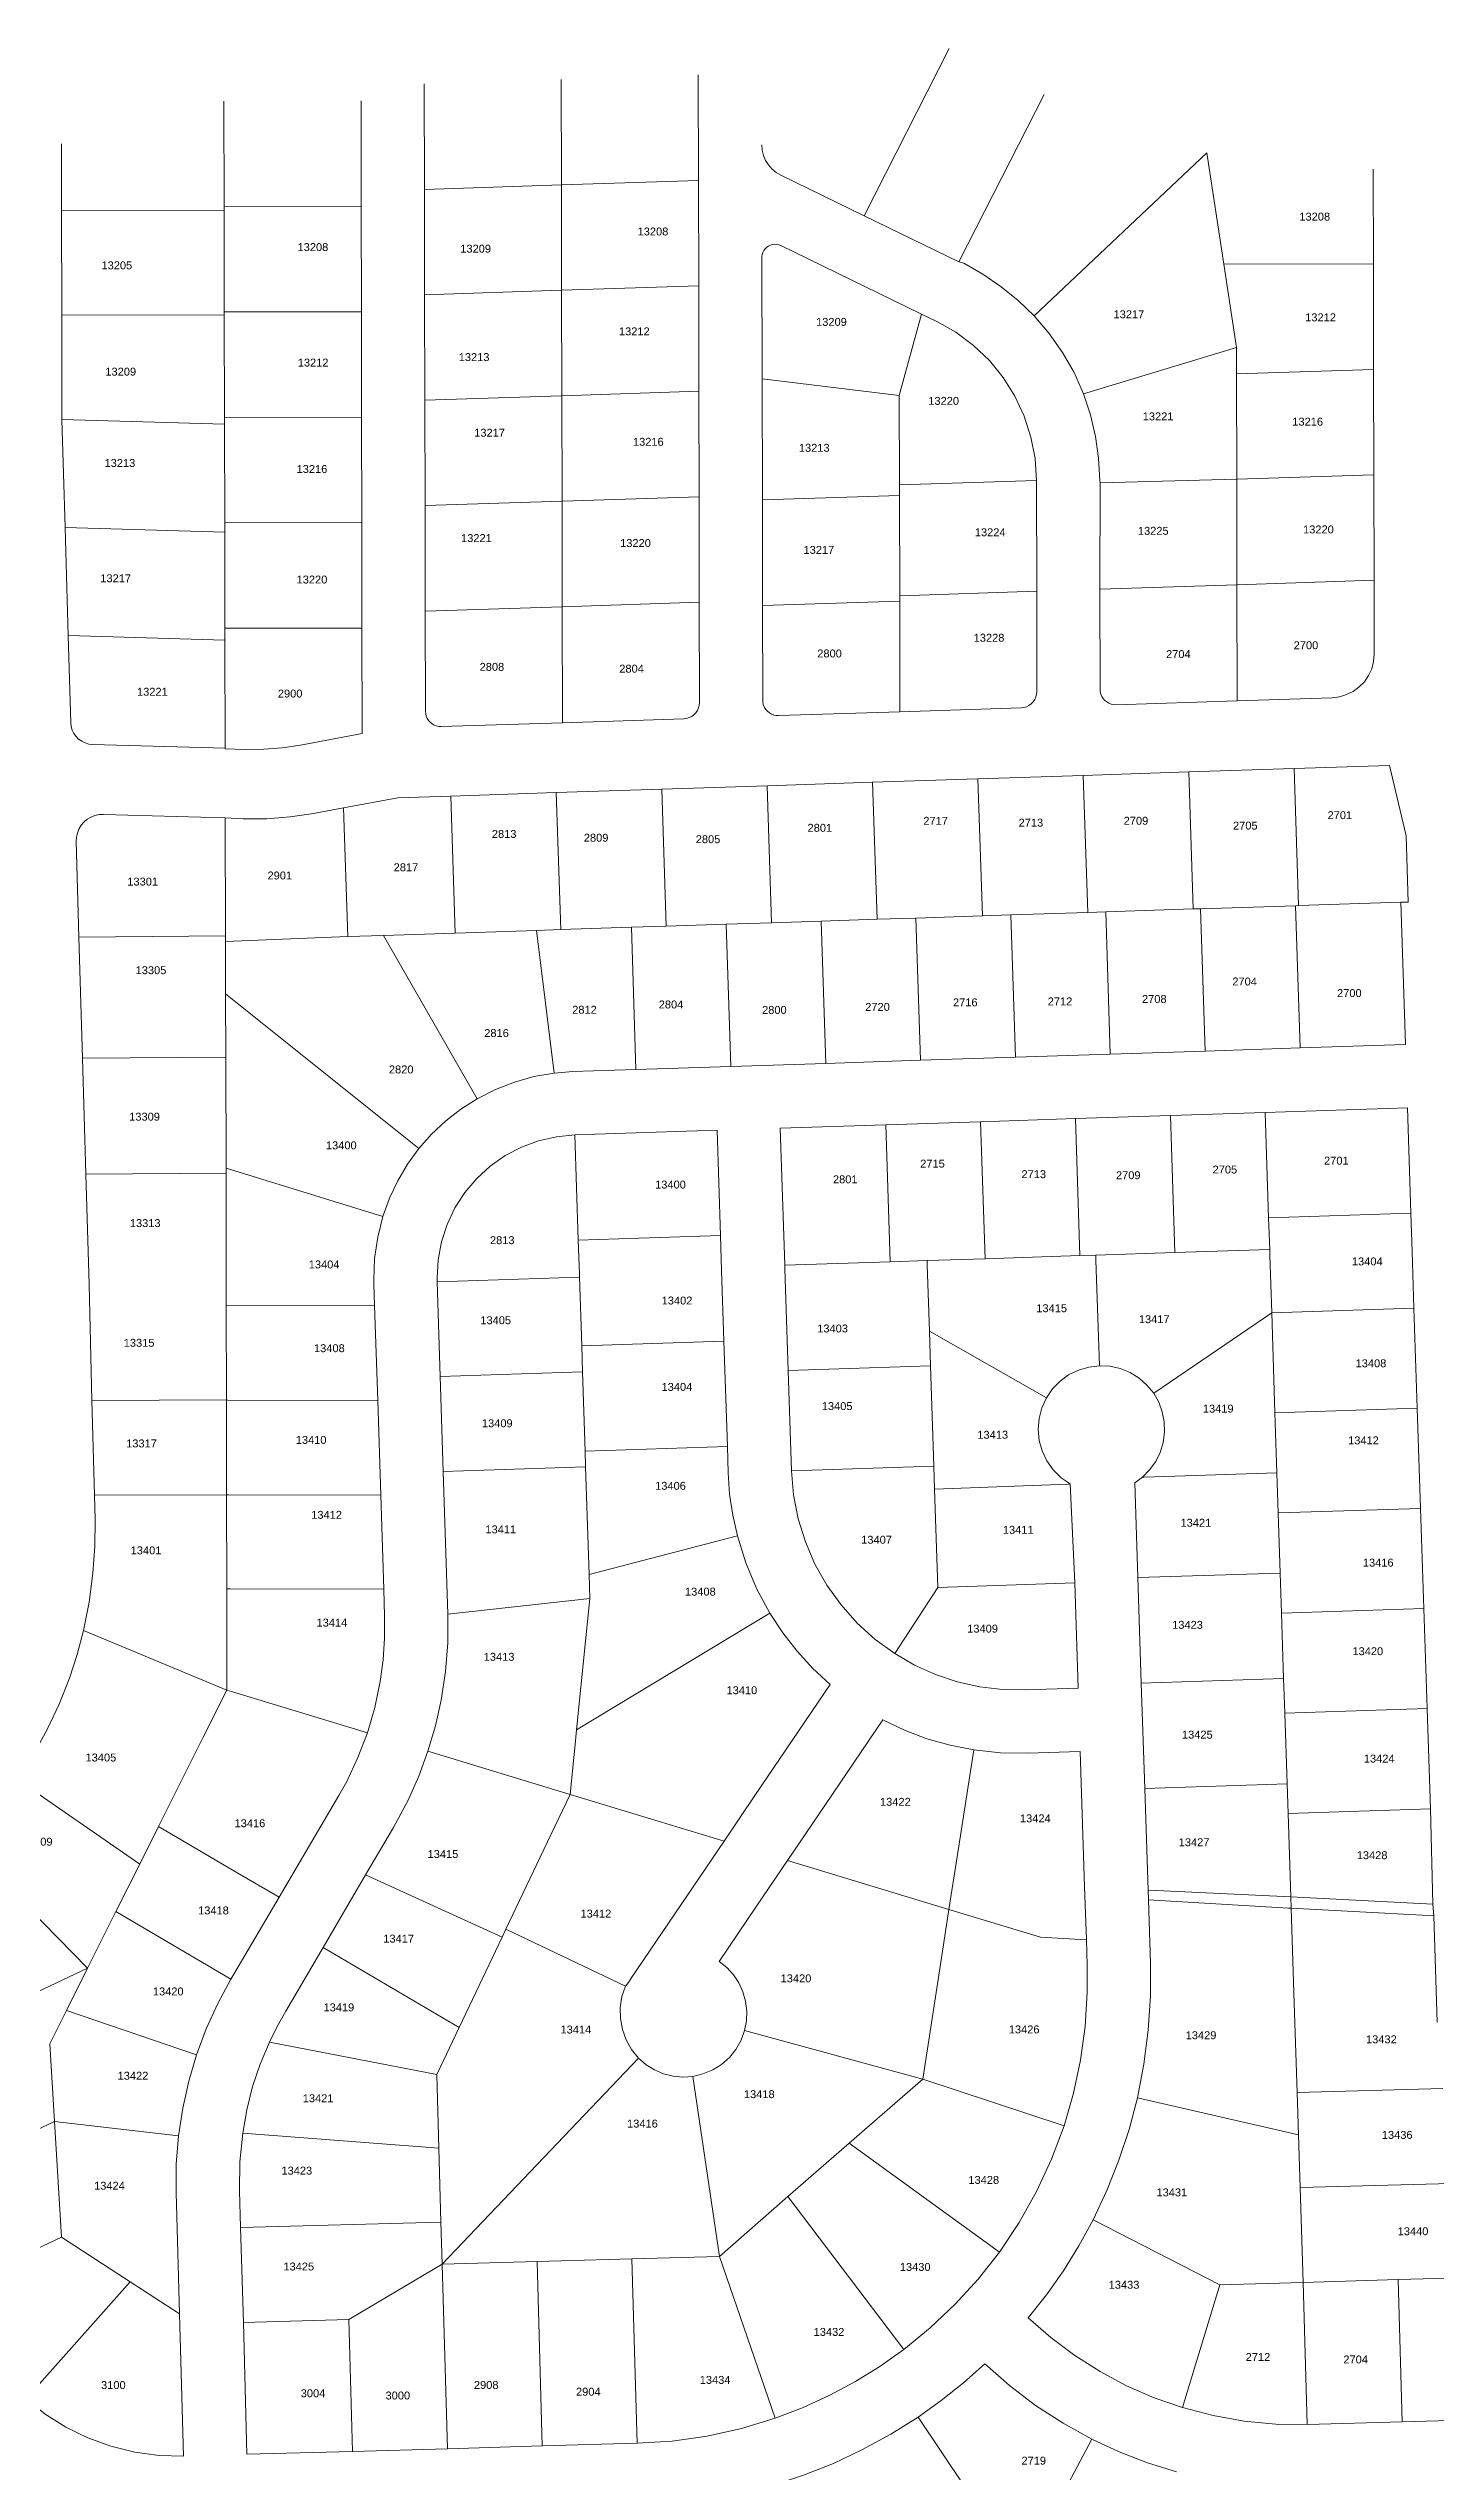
# Model space of a CAD drawing. Header units: feet. Extents: x 865220 to 5618803, y -2240498 to 1935234.
# Drawn here: x 2801542 to 2802857, y 969542 to 971839 of the extents above; entities that cross this region are included whole.
import ezdxf
from ezdxf.enums import TextEntityAlignment as Align

# ---------------------------------------------------------------- set-up
doc = ezdxf.new("R2010")
doc.units = ezdxf.units.FT
doc.header["$LTSCALE"] = 0.015
doc.header["$MEASUREMENT"] = 0
doc.layers.add('Dakota County Addresses', color=7, linetype='Continuous')
doc.layers.add('Dakota County Parcels', color=7, linetype='Continuous')
doc.styles.add('Dimensions 100', font='arial.ttf')

# ---------------------------------------------------------------- blocks, each defined once
blk = doc.blocks.new('ACMAP_ANN_TEMPLATE_Dakota County Addresses')
at = {"layer": 'Dakota County Addresses', "style": 'Dimensions 100'}
blk.add_attdef('DakotaCountyAddress', text='', height=50, dxfattribs=at).set_placement((0, 0), align=Align.CENTER)

msp = doc.modelspace()

# ---------------------------------------------------------------- linework, layer by layer
at = {"layer": 'Dakota County Parcels', "lineweight": 5}
for p, q in [((2802315.7, 971680.5), (2802396.4, 971839.2)), ((2802158.7, 971714.1), (2802158.5, 971814.1)), ((2801898.8, 971705.6), (2801898.6, 971805.6)), ((2802028.7, 971709.8), (2802028.5, 971809.8)), ((2802405.6, 971636.8), (2802486.3, 971795.4)), ((2801838.9, 971689.6), (2801838.7, 971789.6)), ((2801554.7, 971685.3), (2801554.6, 971748.8)), ((2802476.9, 971585.6), (2802640.5, 971740.1)), ((2802640.5, 971740.1), (2802656.7, 971634.6)), ((2802798.5, 971634.9), (2802798.3, 971724.6)), ((2801898.8, 971705.6), (2802028.7, 971709.8)), ((2801899, 971605.6), (2801898.8, 971705.6)), ((2802028.7, 971709.8), (2802158.7, 971714.1)), ((2802028.9, 971609.9), (2802028.7, 971709.8)), ((2802158.9, 971614.1), (2802158.7, 971714.1)), ((2802236.6, 971719.1), (2802315.7, 971680.5)), ((2801554.7, 971685.3), (2801708.9, 971685.6)), ((2801554.9, 971586.3), (2801554.7, 971685.3)), ((2801708.9, 971689.3), (2801838.9, 971689.6)), ((2801839.1, 971589.6), (2801838.9, 971689.6)), ((2802315.7, 971680.5), (2802405.6, 971636.8)), ((2802219, 971526), (2802218.8, 971641.9)), ((2802236.7, 971652.3), (2802370.1, 971587.3)), ((2802405.6, 971636.8), (2802410.1, 971635.6)), ((2802656.7, 971634.6), (2802798.5, 971634.9)), ((2802656.7, 971634.6), (2802668.7, 971555.7)), ((2802798.7, 971534.9), (2802798.5, 971634.9)), ((2801899, 971605.6), (2802028.9, 971609.9)), ((2802028.9, 971609.9), (2802158.9, 971614.1)), ((2802029.1, 971509.9), (2802028.9, 971609.9)), ((2802159.1, 971514.1), (2802158.9, 971614.1)), ((2801554.9, 971586.3), (2801709.1, 971586.6)), ((2801555.1, 971487.3), (2801554.9, 971586.3)), ((2801709.1, 971589.4), (2801839.1, 971589.6)), ((2801839.3, 971489.6), (2801839.1, 971589.6)), ((2801899.2, 971505.6), (2801899, 971605.6)), ((2802349, 971510.3), (2802370.1, 971587.3)), ((2802370.1, 971587.3), (2802384.5, 971580.3)), ((2802523.6, 971511.7), (2802668.7, 971555.7)), ((2802668.8, 971530.7), (2802668.7, 971555.7)), ((2802219.2, 971411.1), (2802219, 971526)), ((2802219, 971526), (2802349, 971510.3)), ((2802668.8, 971530.7), (2802798.7, 971534.9)), ((2802669, 971430.7), (2802668.8, 971530.7)), ((2802798.9, 971434.9), (2802798.7, 971534.9)), ((2801899.2, 971505.6), (2802029.1, 971509.9)), ((2801899.4, 971405.7), (2801899.2, 971505.6)), ((2802029.1, 971509.9), (2802159.1, 971514.1)), ((2802029.3, 971409.9), (2802029.1, 971509.9)), ((2802159.2, 971414.1), (2802159.1, 971514.1)), ((2802349.1, 971425.3), (2802349, 971510.3)), ((2801558.1, 971385), (2801555.1, 971487.3)), ((2801555.1, 971487.3), (2801709.3, 971483.1)), ((2801709.3, 971489.4), (2801839.3, 971489.6)), ((2801839.5, 971389.6), (2801839.3, 971489.6)), ((2802349.1, 971425.3), (2802479.1, 971429.5)), ((2802349.2, 971415.3), (2802349.1, 971425.3)), ((2802479.3, 971324.5), (2802479.1, 971429.5)), ((2802539.6, 971427.3), (2802539.1, 971429.6)), ((2802539.3, 971326.5), (2802539.6, 971427.3)), ((2802539.6, 971427.3), (2802669, 971430.7)), ((2802669, 971430.7), (2802798.9, 971434.9)), ((2802669.2, 971330.7), (2802669, 971430.7)), ((2802799.1, 971334.9), (2802798.9, 971434.9)), ((2801899.4, 971405.7), (2802029.3, 971409.9)), ((2801899.6, 971305.7), (2801899.4, 971405.7)), ((2802029.3, 971409.9), (2802159.2, 971414.1)), ((2802029.5, 971309.9), (2802029.3, 971409.9)), ((2802159.4, 971314.1), (2802159.2, 971414.1)), ((2802219.2, 971411.1), (2802349.2, 971415.3)), ((2802219.4, 971311.1), (2802219.2, 971411.1)), ((2802349.4, 971320.3), (2802349.2, 971415.3)), ((2801558.1, 971385), (2801709.5, 971380.6)), ((2801561.1, 971282.6), (2801558.1, 971385)), ((2801709.5, 971389.4), (2801839.5, 971389.6)), ((2801839.6, 971289.6), (2801839.5, 971389.6)), ((2802669.2, 971330.7), (2802799.1, 971334.9)), ((2802799.2, 971264.9), (2802799.1, 971334.9)), ((2801899.6, 971305.7), (2802029.5, 971309.9)), ((2802029.5, 971309.9), (2802159.4, 971314.1)), ((2802029.7, 971199.9), (2802029.5, 971309.9)), ((2802159.6, 971219.1), (2802159.4, 971314.1)), ((2802219.4, 971311.1), (2802349.4, 971315.3)), ((2802219.6, 971221.1), (2802219.4, 971311.1)), ((2802349.4, 971320.3), (2802479.3, 971324.5)), ((2802349.4, 971315.3), (2802349.4, 971320.3)), ((2802349.4, 971315.3), (2802349.6, 971210.3)), ((2802479.5, 971229.5), (2802479.3, 971324.5)), ((2802539.3, 971326.5), (2802669.2, 971330.7)), ((2802539.4, 971231.5), (2802539.3, 971326.5)), ((2802669.4, 971220.7), (2802669.2, 971330.7)), ((2801709.7, 971289.4), (2801839.6, 971289.6)), ((2801839.8, 971189.6), (2801839.6, 971289.6)), ((2801899.8, 971210.7), (2801899.6, 971305.7)), ((2801561.1, 971282.6), (2801709.7, 971278.2)), ((2801563.5, 971199.9), (2801561.1, 971282.6)), ((2802554.5, 971217), (2802669.4, 971220.7)), ((2802669.4, 971220.7), (2802759.3, 971223.6)), ((2801914.8, 971196.2), (2802029.7, 971199.9)), ((2802029.7, 971199.9), (2802144.7, 971203.6)), ((2802234.6, 971206.6), (2802349.6, 971210.3)), ((2802349.6, 971210.3), (2802464.5, 971214)), ((2801584.1, 971179.3), (2801709.9, 971175.8)), ((2801709.9, 971175.2), (2801728.9, 971174.6)), ((2801781.4, 971178.7), (2801839.8, 971189.6)), ((2802423.6, 971146.7), (2802523.5, 971149.9)), ((2802523.5, 971149.9), (2802623.4, 971153.2)), ((2802527.7, 971020), (2802523.5, 971149.9)), ((2802623.4, 971153.2), (2802723.4, 971156.4)), ((2802627.7, 971023.3), (2802623.4, 971153.2)), ((2802723.4, 971156.4), (2802813.9, 971159.4)), ((2802727.6, 971026.5), (2802723.4, 971156.4)), ((2802813.9, 971159.4), (2802829.5, 971092.7)), ((2801822.2, 971119.2), (2801873.5, 971128.8)), ((2801873.5, 971128.8), (2801923.9, 971130.4)), ((2801923.9, 971130.4), (2802023.8, 971133.7)), ((2801928.1, 971000.5), (2801923.9, 971130.4)), ((2802023.8, 971133.7), (2802123.8, 971136.9)), ((2802028, 971003.8), (2802023.8, 971133.7)), ((2802123.8, 971136.9), (2802223.7, 971140.2)), ((2802128, 971007), (2802123.8, 971136.9)), ((2802223.7, 971140.2), (2802323.6, 971143.4)), ((2802227.9, 971010.3), (2802223.7, 971140.2)), ((2802323.6, 971143.4), (2802423.6, 971146.7)), ((2802327.9, 971013.5), (2802323.6, 971143.4)), ((2802427.8, 971016.8), (2802423.6, 971146.7)), ((2801594.4, 971113), (2801710, 971109.8)), ((2801710, 971109.8), (2801727.1, 971108.7)), ((2801793.5, 971113.9), (2801822.2, 971119.2)), ((2801826.2, 970997.2), (2801822.2, 971119.2)), ((2801571.3, 970996.7), (2801568.7, 971087.3)), ((2802831.5, 971029.9), (2802829.5, 971092.7)), ((2802184.9, 971008.9), (2802227.9, 971010.3)), ((2802227.9, 971010.3), (2802274.9, 971011.8)), ((2802274.9, 971011.8), (2802327.9, 971013.5)), ((2802279.3, 970876.9), (2802274.9, 971011.8)), ((2802327.9, 971013.5), (2802364.8, 971014.7)), ((2802364.8, 971014.7), (2802427.8, 971016.8)), ((2802369.2, 970879.8), (2802364.8, 971014.7)), ((2802427.8, 971016.8), (2802454.8, 971017.6)), ((2802454.8, 971017.6), (2802527.7, 971020)), ((2802459.1, 970882.7), (2802454.8, 971017.6)), ((2802527.7, 971020), (2802544.7, 971020.6)), ((2802544.7, 971020.6), (2802627.7, 971023.3)), ((2802549.1, 970885.7), (2802544.7, 971020.6)), ((2802627.7, 971023.3), (2802634.7, 971023.5)), ((2802634.7, 971023.5), (2802724.6, 971026.4)), ((2802639, 970888.6), (2802634.7, 971023.5)), ((2802724.6, 971026.4), (2802727.6, 971026.5)), ((2802729, 970891.5), (2802724.6, 971026.4)), ((2802727.6, 971026.5), (2802824.5, 971029.7)), ((2802824.5, 971029.7), (2802831.5, 971029.9)), ((2802828.9, 970894.8), (2802824.5, 971029.7)), ((2801571.3, 970996.7), (2801710.2, 970997.7)), ((2801574.7, 970881.7), (2801571.3, 970996.7)), ((2801710.2, 970992.5), (2801826.2, 970997.2)), ((2801826.2, 970997.2), (2801860.1, 970998.3)), ((2801860.1, 970998.3), (2801928.1, 971000.5)), ((2801860.1, 970998.3), (2801948.8, 970843.4)), ((2801928.1, 971000.5), (2802005.1, 971003)), ((2802005.1, 971003), (2802028, 971003.8)), ((2802021.8, 970867.7), (2802005.1, 971003)), ((2802028, 971003.8), (2802095, 971005.9)), ((2802095, 971005.9), (2802128, 971007)), ((2802099.4, 970871), (2802095, 971005.9)), ((2802128, 971007), (2802184.9, 971008.9)), ((2802189.3, 970874), (2802184.9, 971008.9)), ((2801710.3, 970942.7), (2801893.5, 970796.1)), ((2802729, 970891.5), (2802828.9, 970894.8)), ((2801574.7, 970881.7), (2801710.5, 970882.7)), ((2801577.9, 970771.8), (2801574.7, 970881.7)), ((2802099.4, 970871), (2802189.3, 970874)), ((2802189.3, 970874), (2802279.3, 970876.9)), ((2802279.3, 970876.9), (2802369.2, 970879.8)), ((2802369.2, 970879.8), (2802459.1, 970882.7)), ((2802459.1, 970882.7), (2802549.1, 970885.7)), ((2802549.1, 970885.7), (2802639, 970888.6)), ((2802639, 970888.6), (2802729, 970891.5)), ((2802039.4, 970869.1), (2802021.8, 970867.7)), ((2802039.4, 970869.1), (2802099.4, 970871)), ((2802516.1, 970824.6), (2802606, 970827.5)), ((2802606, 970827.5), (2802695.9, 970830.4)), ((2802610.2, 970697.6), (2802606, 970827.5)), ((2802695.9, 970830.4), (2802830.9, 970834.8)), ((2802699.2, 970730.5), (2802695.9, 970830.4)), ((2802834.1, 970734.9), (2802830.9, 970834.8)), ((2802041.4, 970809.1), (2802176.3, 970813.5)), ((2802044.6, 970709.2), (2802041.4, 970809.1)), ((2802179.5, 970713.6), (2802176.3, 970813.5)), ((2802236.2, 970815.5), (2802336.2, 970818.7)), ((2802240.5, 970685.5), (2802236.2, 970815.5)), ((2802336.2, 970818.7), (2802426.1, 970821.6)), ((2802340.4, 970688.8), (2802336.2, 970818.7)), ((2802426.1, 970821.6), (2802516.1, 970824.6)), ((2802430.3, 970691.7), (2802426.1, 970821.6)), ((2802520.3, 970694.6), (2802516.1, 970824.6)), ((2801577.9, 970771.8), (2801710.7, 970772.7)), ((2801580.9, 970667.4), (2801577.9, 970771.8)), ((2801710.7, 970777.7), (2801859.5, 970731.8)), ((2801710.9, 970667.7), (2801710.7, 970772.7)), ((2802699.2, 970730.5), (2802834.1, 970734.9)), ((2802835.3, 970698.4), (2802834.1, 970734.9)), ((2802044.6, 970709.2), (2802179.5, 970713.6)), ((2802180.6, 970680.5), (2802179.5, 970713.6)), ((2802700.2, 970700.5), (2802699.2, 970730.5)), ((2802045.7, 970676.9), (2802044.6, 970709.2)), ((2802240.5, 970685.5), (2802340.4, 970688.8)), ((2802340.4, 970688.8), (2802375.4, 970689.9)), ((2802375.4, 970689.9), (2802430.3, 970691.7)), ((2802375.5, 970685.8), (2802375.4, 970689.9)), ((2802430.3, 970691.7), (2802520.3, 970694.6)), ((2802520.3, 970694.6), (2802535.3, 970695.1)), ((2802535.3, 970695.1), (2802610.2, 970697.6)), ((2802535.4, 970690.2), (2802535.3, 970695.1)), ((2802538.7, 970590.2), (2802535.4, 970690.2)), ((2802610.2, 970697.6), (2802700.2, 970700.5)), ((2802700.4, 970694.7), (2802700.2, 970700.5)), ((2802702.1, 970640.5), (2802700.4, 970694.7)), ((2802837, 970644.9), (2802835.3, 970698.4)), ((2801583.6, 970557.4), (2801580.9, 970667.4)), ((2801710.9, 970647.7), (2801710.9, 970667.7)), ((2801850.8, 970671.6), (2801850.9, 970667.9)), ((2801851.5, 970647.4), (2801850.9, 970667.9)), ((2801910.8, 970669.8), (2802045.7, 970674.2)), ((2801910.8, 970673.2), (2801910.8, 970669.8)), ((2801913.8, 970579.9), (2801910.8, 970669.8)), ((2802045.7, 970674.2), (2802045.7, 970676.9)), ((2802047.9, 970609.2), (2802045.7, 970674.2)), ((2802182.8, 970613.6), (2802180.6, 970680.5)), ((2802240.6, 970682.2), (2802240.5, 970685.5)), ((2802243.7, 970585.6), (2802240.6, 970682.2)), ((2802377.6, 970623), (2802375.5, 970685.8)), ((2801711.1, 970557.8), (2801710.9, 970647.7)), ((2801710.9, 970647.7), (2801711.1, 970647.7)), ((2801711.1, 970647.7), (2801851.5, 970647.4)), ((2801854.5, 970557.4), (2801851.5, 970647.4)), ((2802702.1, 970640.5), (2802837, 970644.9)), ((2802840.1, 970550), (2802837, 970644.9)), ((2802378.6, 970590), (2802377.6, 970623)), ((2802377.6, 970623), (2802488.5, 970559.9)), ((2802590.2, 970564.1), (2802702.1, 970640.5)), ((2802705.2, 970545.6), (2802702.1, 970640.5)), ((2802047.9, 970609.2), (2802182.8, 970613.6)), ((2802048.7, 970584.3), (2802047.9, 970609.2)), ((2802186, 970513.7), (2802182.8, 970613.6)), ((2801913.8, 970579.9), (2802048.7, 970584.3)), ((2801916.7, 970489.9), (2801913.8, 970579.9)), ((2802051.1, 970509.3), (2802048.7, 970584.3)), ((2802243.7, 970585.6), (2802378.6, 970590)), ((2802246.8, 970490.7), (2802243.7, 970585.6)), ((2802381.7, 970495.1), (2802378.6, 970590)), ((2801583.6, 970557.4), (2801711.1, 970557.8)), ((2801585.9, 970467.4), (2801583.6, 970557.4)), ((2801711.2, 970467.8), (2801711.1, 970557.8)), ((2801711.1, 970557.8), (2801712.3, 970557.7)), ((2801712.3, 970557.7), (2801854.5, 970557.4)), ((2801857.4, 970467.5), (2801854.5, 970557.4)), ((2802705.2, 970545.6), (2802840.1, 970550)), ((2802843.2, 970455), (2802840.1, 970550)), ((2802707.1, 970488.7), (2802705.2, 970545.6)), ((2802051.1, 970509.3), (2802186, 970513.7)), ((2802051.6, 970494.3), (2802051.1, 970509.3)), ((2802186.8, 970488.7), (2802186, 970513.7)), ((2801916.7, 970489.9), (2802051.6, 970494.3)), ((2801921, 970354.8), (2801916.7, 970489.9)), ((2802054.9, 970392.4), (2802051.6, 970494.3)), ((2802246.8, 970490.7), (2802381.7, 970495.1)), ((2802382.4, 970473.1), (2802381.7, 970495.1)), ((2802572.3, 970479.3), (2802579.5, 970484.5)), ((2802579.5, 970484.5), (2802581.1, 970484.6)), ((2802581.1, 970484.6), (2802707.1, 970488.7)), ((2802708.3, 970450.7), (2802707.1, 970488.7)), ((2801585.9, 970467.4), (2801711.2, 970467.8)), ((2801586.5, 970444.3), (2801585.9, 970467.4)), ((2801711.2, 970467.8), (2801713.4, 970467.8)), ((2801711.4, 970378.8), (2801711.2, 970467.8)), ((2801713.4, 970467.8), (2801857.4, 970467.5)), ((2801860.2, 970378.5), (2801857.4, 970467.5)), ((2802382.4, 970473.1), (2802509.2, 970478)), ((2802385.5, 970380.1), (2802382.4, 970473.1)), ((2802509.2, 970478), (2802511, 970478.1)), ((2802515.4, 970384.4), (2802511, 970478.1)), ((2802575.2, 970389.3), (2802572.3, 970479.3)), ((2802708.3, 970450.7), (2802843.2, 970455)), ((2802710.1, 970393.7), (2802708.3, 970450.7)), ((2802846.3, 970360.1), (2802843.2, 970455)), ((2802054.9, 970392.4), (2802195.5, 970428.8)), ((2802055.7, 970369.4), (2802054.9, 970392.4)), ((2802575.2, 970389.3), (2802710.1, 970393.7)), ((2802578.5, 970289.4), (2802575.2, 970389.3)), ((2802711.4, 970355.7), (2802710.1, 970393.7)), ((2801711.4, 970378.8), (2801714.6, 970378.8)), ((2801714.6, 970378.8), (2801860.2, 970378.5)), ((2801861, 970352.8), (2801860.2, 970378.5)), ((2801921, 970354.8), (2802055.7, 970369.4)), ((2802043.1, 970245), (2802055.7, 970369.4)), ((2802344.7, 970317.3), (2802385.5, 970380.1)), ((2802385.5, 970380.1), (2802515.4, 970384.4)), ((2802518.6, 970284.4), (2802515.4, 970384.4)), ((2802043.1, 970245), (2802226.2, 970355.6)), ((2802711.4, 970355.7), (2802846.3, 970360.1)), ((2802713.4, 970293.8), (2802711.4, 970355.7)), ((2802849.4, 970265.2), (2802846.3, 970360.1)), ((2801711.5, 970282.7), (2801715.8, 970281.4)), ((2801715.8, 970281.4), (2801844.8, 970242.1)), ((2802468.7, 970282.8), (2802518.6, 970284.4)), ((2802578.5, 970289.4), (2802713.4, 970293.8)), ((2802581.7, 970189.5), (2802578.5, 970289.4)), ((2802714.5, 970260.8), (2802713.4, 970293.8)), ((2802714.5, 970260.8), (2802849.4, 970265.2)), ((2802716.7, 970193.9), (2802714.5, 970260.8)), ((2802852.5, 970170.2), (2802849.4, 970265.2)), ((2801902.2, 970224.7), (2802036.9, 970183.8)), ((2802470.6, 970222.8), (2802520.6, 970224.5)), ((2801512.9, 970198), (2801628.9, 970117.6)), ((2801761, 970086.2), (2801817.7, 970182.8)), ((2802036.9, 970183.8), (2802182.9, 970139.5)), ((2802581.7, 970189.5), (2802716.7, 970193.9)), ((2802584.9, 970093), (2802581.7, 970189.5)), ((2802717.6, 970165.8), (2802716.7, 970193.9)), ((2802717.6, 970165.8), (2802852.5, 970170.2)), ((2802720.3, 970086.8), (2802717.6, 970165.8)), ((2802855, 970079.8), (2802852.5, 970170.2)), ((2801462.5, 970138.2), (2801579.5, 970019)), ((2801628.9, 970117.6), (2801646.7, 970153.2)), ((2801646.7, 970153.2), (2801718, 970111.4)), ((2801843.1, 970107.5), (2801869.5, 970152.4)), ((2801606.3, 970072.6), (2801628.9, 970117.6)), ((2802243, 970121.2), (2802396.1, 970074.7)), ((2801718, 970111.4), (2801761, 970086.2)), ((2801802.7, 970038.5), (2801843.1, 970107.5)), ((2801843.1, 970107.5), (2801972.6, 970048.5)), ((2802585.2, 970083.9), (2802584.9, 970093)), ((2802584.9, 970093), (2802592.8, 970092.6)), ((2802592.8, 970092.6), (2802720.3, 970086.8)), ((2801579.5, 970019), (2801606.3, 970072.6)), ((2801606.3, 970072.6), (2801715.4, 970008.5)), ((2801719.2, 970015), (2801761, 970086.2)), ((2802396.1, 970074.7), (2802482.9, 970048.3)), ((2802587.1, 970023.8), (2802585.2, 970083.9)), ((2802585.2, 970083.9), (2802707.7, 970076.6)), ((2802707.7, 970076.6), (2802718, 970076)), ((2802718, 970076), (2802720.5, 970075.9)), ((2802720.5, 970075.9), (2802720.3, 970086.8)), ((2802720.3, 970086.8), (2802855, 970079.8)), ((2802720.5, 970075.9), (2802844.9, 970069.4)), ((2802844.9, 970069.4), (2802855.8, 970068.8)), ((2802855.8, 970068.8), (2802855, 970079.8)), ((2802859.1, 969967.8), (2802855.8, 970068.8)), ((2801931.8, 969962.8), (2801972.6, 970048.5)), ((2801972.6, 970048.5), (2801976.1, 970055.9)), ((2801976.1, 970055.9), (2802089.4, 970002)), ((2802482.9, 970048.3), (2802526.4, 970046)), ((2802527.2, 970021.9), (2802526.4, 970046)), ((2801767.3, 969978.1), (2801802.7, 970038.5)), ((2801802.7, 970038.5), (2801931.8, 969962.8)), ((2801467, 969965.7), (2801579.5, 970019)), ((2801559.4, 969979), (2801579.5, 970019)), ((2801715.4, 970008.5), (2801719.2, 970015)), ((2801543.6, 969947.4), (2801559.4, 969979)), ((2801559.4, 969979), (2801682.8, 969936.9)), ((2801910.6, 969918.2), (2801931.8, 969962.8)), ((2802202.4, 969960), (2802371.2, 969913.9)), ((2801548.1, 969873.8), (2801543.6, 969947.4)), ((2801751.9, 969948.9), (2801910.6, 969918.2)), ((2801915.6, 969738.3), (2802101.8, 969933.7)), ((2801912.5, 969848.3), (2801910.6, 969918.2)), ((2802153.3, 969916.4), (2802178.5, 969745.7)), ((2802301.5, 969853), (2802371.2, 969913.9)), ((2802371.2, 969913.9), (2802505.2, 969869.6)), ((2802574.8, 969896.1), (2802727.5, 969861)), ((2802726.2, 969901), (2802864.4, 969904.9)), ((2802727.5, 969861), (2802726.2, 969901)), ((2801409, 969807.9), (2801548.1, 969873.8)), ((2801548.1, 969873.8), (2801665.8, 969860.2)), ((2801554.8, 969763.9), (2801548.1, 969873.8)), ((2801726.6, 969862.5), (2801912.5, 969848.3)), ((2802729.1, 969811.1), (2802727.5, 969861)), ((2801914.5, 969778.3), (2801912.5, 969848.3)), ((2802243.4, 969802.4), (2802301.5, 969853)), ((2802301.5, 969853), (2802443.9, 969749.9)), ((2802729.1, 969811.1), (2802884, 969815.1)), ((2801666.6, 969691.3), (2801663.4, 969806.3)), ((2801724.6, 969773), (2801723.4, 969808)), ((2802178.5, 969745.7), (2802243.4, 969802.4)), ((2802243.4, 969802.4), (2802353.3, 969657.4)), ((2802732, 969721.1), (2802729.1, 969811.1)), ((2801724.6, 969773), (2801914.5, 969778.3)), ((2801727.2, 969683), (2801724.6, 969773)), ((2801915.6, 969738.3), (2801914.5, 969778.3)), ((2802532.7, 969780.4), (2802653, 969718.9)), ((2801452.7, 969715.6), (2801554.8, 969763.9)), ((2801619.9, 969721.6), (2801554.8, 969763.9)), ((2802095.6, 969743.4), (2802178.5, 969745.7)), ((2802178.5, 969745.7), (2802231.4, 969592.3)), ((2801827.1, 969685.8), (2801915.6, 969738.3)), ((2801915.6, 969738.3), (2802005.6, 969740.9)), ((2801920.6, 969563.4), (2801915.6, 969738.3)), ((2802005.6, 969740.9), (2802095.6, 969743.4)), ((2802010.5, 969566), (2802005.6, 969740.9)), ((2802100.5, 969568.5), (2802095.6, 969743.4)), ((2802732, 969721.1), (2802822, 969723.7)), ((2802822, 969723.7), (2802912.8, 969726.2)), ((2802825.8, 969589), (2802822, 969723.7)), ((2801521.2, 969610.8), (2801619.9, 969721.6)), ((2801619.9, 969721.6), (2801666.6, 969691.3)), ((2802617.5, 969602.4), (2802653, 969718.9)), ((2802653, 969718.9), (2802732, 969721.1)), ((2802735.8, 969586.4), (2802732, 969721.1)), ((2801670.4, 969556.4), (2801666.6, 969691.3)), ((2801727.2, 969683), (2801827.1, 969685.8)), ((2801730.3, 969558.1), (2801727.2, 969683)), ((2801830.6, 969560.9), (2801827.1, 969685.8)), ((2802366.8, 969593.3), (2802465.2, 969447)), ((2802735.8, 969586.4), (2802825.8, 969589)), ((2802825.8, 969589), (2802956.3, 969592.6)), ((2801830.6, 969560.9), (2801920.6, 969563.4)), ((2801920.6, 969563.4), (2802010.5, 969566)), ((2802010.5, 969566), (2802100.5, 969568.5)), ((2802465.2, 969447), (2802531.5, 969572.5)), ((2801730.3, 969558.1), (2801830.6, 969560.9))]:
    msp.add_line(p, q, dxfattribs=at)
for points in [[(2801708.9, 971689.3), (2801708.7, 971789.3)], [(2802218.6, 971747.8), (2802219, 971742.7), (2802220.2, 971737.8), (2802222.2, 971733.1), (2802224.9, 971728.7), (2802228.3, 971724.9), (2802232.2, 971721.6), (2802236.6, 971719.1)], [(2801709.1, 971589.4), (2801708.9, 971685.6), (2801708.9, 971689.3)], [(2802236.7, 971652.3), (2802234.8, 971653), (2802232.9, 971653.4), (2802230.8, 971653.5), (2802228.8, 971653.3), (2802226.9, 971652.7), (2802225, 971651.8), (2802223.4, 971650.7), (2802221.9, 971649.3), (2802220.7, 971647.7), (2802219.8, 971645.8), (2802219.1, 971643.9), (2802218.8, 971641.9)], [(2802476.9, 971585.6), (2802461.8, 971600.1), (2802445.5, 971613.3), (2802428.3, 971625.2), (2802410.1, 971635.6)], [(2801709.3, 971489.4), (2801709.1, 971586.6), (2801709.1, 971589.4)], [(2802523.6, 971511.7), (2802514.7, 971531.8), (2802503.8, 971550.9), (2802491.2, 971568.9), (2802476.9, 971585.6)], [(2802479.1, 971429.5), (2802477.7, 971450.3), (2802473.8, 971470.7), (2802467.4, 971490.6), (2802458.7, 971509.5), (2802447.6, 971527.1), (2802434.4, 971543.3), (2802419.4, 971557.7), (2802402.6, 971570.1), (2802384.5, 971580.3)], [(2802539.1, 971429.6), (2802538, 971450.6), (2802535.1, 971471.4), (2802530.3, 971491.8), (2802523.6, 971511.7)], [(2801709.5, 971389.4), (2801709.3, 971483.1), (2801709.3, 971489.4)], [(2801709.7, 971289.4), (2801709.5, 971380.6), (2801709.5, 971389.4)], [(2801709.7, 971278.2), (2801709.7, 971289.4)], [(2801709.9, 971175.2), (2801709.9, 971175.8), (2801709.7, 971278.2)], [(2802759.3, 971223.6), (2802766.3, 971224.5), (2802773.1, 971226.5), (2802779.4, 971229.6), (2802785.1, 971233.8), (2802790, 971238.8), (2802793.9, 971244.7), (2802796.9, 971251.1), (2802798.6, 971257.9), (2802799.2, 971264.9)], [(2802144.7, 971203.6), (2802147.3, 971204), (2802149.8, 971204.7), (2802152.2, 971205.9), (2802154.3, 971207.4), (2802156.2, 971209.3), (2802157.6, 971211.5), (2802158.7, 971213.9), (2802159.4, 971216.5), (2802159.6, 971219.1)], [(2802219.6, 971221.1), (2802219.8, 971218.8), (2802220.4, 971216.5), (2802221.3, 971214.4), (2802222.5, 971212.4), (2802224.1, 971210.7), (2802225.9, 971209.2), (2802227.9, 971208), (2802230, 971207.2), (2802232.3, 971206.7), (2802234.6, 971206.6)], [(2802464.5, 971214), (2802467.1, 971214.4), (2802469.7, 971215.1), (2802472, 971216.3), (2802474.1, 971217.9), (2802476, 971219.8), (2802477.5, 971221.9), (2802478.6, 971224.3), (2802479.2, 971226.9), (2802479.5, 971229.5)], [(2802539.4, 971231.5), (2802539.6, 971229.2), (2802540.2, 971226.9), (2802541.1, 971224.8), (2802542.4, 971222.8), (2802543.9, 971221.1), (2802545.7, 971219.6), (2802547.7, 971218.4), (2802549.9, 971217.6), (2802552.1, 971217.1), (2802554.5, 971217)], [(2801563.5, 971199.9), (2801563.9, 971196.4), (2801564.9, 971192.9), (2801566.4, 971189.7), (2801568.5, 971186.8), (2801571, 971184.3), (2801573.9, 971182.3), (2801577.1, 971180.7), (2801580.5, 971179.7), (2801584.1, 971179.3)], [(2801899.8, 971210.7), (2801900, 971208.4), (2801900.6, 971206.1), (2801901.5, 971204), (2801902.7, 971202), (2801904.3, 971200.3), (2801906.1, 971198.8), (2801908.1, 971197.6), (2801910.2, 971196.8), (2801912.5, 971196.3), (2801914.8, 971196.2)], [(2801728.9, 971174.6), (2801746.5, 971174.8), (2801764, 971176.1), (2801781.4, 971178.7)], [(2801594.4, 971113), (2801590.3, 971112.8), (2801586.4, 971111.9), (2801582.6, 971110.4), (2801579.1, 971108.3), (2801576, 971105.7), (2801573.4, 971102.6), (2801571.3, 971099.1), (2801569.8, 971095.3), (2801568.9, 971091.4), (2801568.7, 971087.3)], [(2801710.2, 970997.7), (2801710, 971109.1), (2801710, 971109.8)], [(2801727.1, 971108.7), (2801749.3, 971108.8), (2801771.5, 971110.6), (2801793.5, 971113.9)], [(2801710.2, 970992.5), (2801710.2, 970997.7)], [(2801710.5, 970882.7), (2801710.3, 970942.7), (2801710.2, 970992.5)], [(2801710.7, 970772.7), (2801710.7, 970777.7), (2801710.5, 970882.7)], [(2802021.8, 970867.7), (2802002.7, 970864.4), (2801984.1, 970859.2), (2801966.1, 970852.2), (2801948.8, 970843.4)], [(2801948.8, 970843.4), (2801933.4, 970833.6), (2801919, 970822.3), (2801905.6, 970809.8), (2801893.5, 970796.1)], [(2802041.4, 970809.1), (2802024.1, 970807.4), (2802007.1, 970803.5), (2801990.8, 970797.5), (2801975.5, 970789.4), (2801961.2, 970779.4), (2801948.4, 970767.7), (2801937.2, 970754.4), (2801927.8, 970739.8), (2801920.3, 970724.1), (2801915, 970707.6), (2801911.8, 970690.5), (2801910.8, 970673.2)], [(2801893.5, 970796.1), (2801882.8, 970781.2), (2801873.5, 970765.5), (2801865.7, 970749), (2801859.5, 970731.8)], [(2801859.5, 970731.8), (2801854.5, 970712), (2801851.6, 970691.9), (2801850.8, 970671.6)], [(2802538.7, 970590.2), (2802528.6, 970589), (2802518.8, 970586.1), (2802509.6, 970581.6), (2802501.4, 970575.6), (2802494.3, 970568.3), (2802488.5, 970559.9)], [(2802590.2, 970564.1), (2802583.8, 970571.8), (2802576.3, 970578.5), (2802567.8, 970583.7), (2802558.5, 970587.5), (2802548.7, 970589.7), (2802538.7, 970590.2)], [(2802488.5, 970559.9), (2802484.1, 970550.4), (2802481.5, 970540.3), (2802480.7, 970529.9), (2802481.6, 970519.4), (2802484.4, 970509.4), (2802488.9, 970499.9), (2802494.9, 970491.4), (2802502.4, 970484), (2802511, 970478.1)], [(2802579.5, 970484.5), (2802586.4, 970491.4), (2802592.1, 970499.4), (2802596.4, 970508.1), (2802599.2, 970517.4), (2802600.5, 970527.1), (2802600.3, 970536.9), (2802598.4, 970546.4), (2802595, 970555.6), (2802590.2, 970564.1)], [(2802186.8, 970488.7), (2802188.2, 970468.5), (2802191.1, 970448.5), (2802195.5, 970428.8)], [(2802246.8, 970490.7), (2802248.8, 970467.8), (2802253.2, 970445.2), (2802260, 970423.2), (2802269.1, 970402.1), (2802280.4, 970382.1), (2802293.8, 970363.4), (2802309.1, 970346.2), (2802326.1, 970330.8), (2802344.7, 970317.3)], [(2801514.2, 970199.9), (2801528.4, 970222.2), (2801541.2, 970245.4), (2801552.5, 970269.3), (2801562.2, 970294), (2801569.6, 970316.4), (2801575.6, 970339.2), (2801581, 970366.1), (2801584.6, 970393.4), (2801586.3, 970418.8), (2801586.5, 970444.3)], [(2801575.6, 970339.2), (2801581, 970366.2), (2801584.6, 970393.4), (2801586.3, 970418.8), (2801586.5, 970444.3)], [(2802195.5, 970428.8), (2802203.4, 970403.4), (2802213.6, 970378.9), (2802226.2, 970355.6)], [(2801711.5, 970282.7), (2801711.4, 970337.4), (2801711.4, 970378.8)], [(2801844.8, 970242.1), (2801851.8, 970266.2), (2801856.9, 970290.8), (2801859.6, 970311.3), (2801861, 970332), (2801861, 970352.8)], [(2801902.2, 970224.7), (2801909.3, 970248.7), (2801914.7, 970273.2), (2801918.8, 970300.2), (2801920.9, 970327.4), (2801921, 970354.8)], [(2802226.2, 970355.6), (2802238.5, 970337), (2802252.2, 970319.5), (2802267.2, 970303.2), (2802283.6, 970288.1)], [(2801512.9, 970198), (2801514.2, 970199.9), (2801528.4, 970222.2), (2801541.2, 970245.4), (2801552.5, 970269.4), (2801562.2, 970294), (2801569.6, 970316.4), (2801575.6, 970339.2)], [(2801575.6, 970339.2), (2801575.6, 970339.2), (2801711.5, 970282.7)], [(2802344.7, 970317.3), (2802363.5, 970306.4), (2802383.4, 970297.4), (2802404, 970290.6), (2802425.3, 970285.8), (2802446.9, 970283.2), (2802468.7, 970282.8)], [(2801646.7, 970153.2), (2801689.1, 970237.9), (2801711.5, 970282.7)], [(2802182.9, 970139.5), (2802212.2, 970182.8), (2802283.6, 970288.1)], [(2802243, 970121.2), (2802272.3, 970164.5), (2802333.3, 970254.5)], [(2802333.3, 970254.5), (2802353.9, 970244.7), (2802375.2, 970236.6), (2802397.2, 970230.4), (2802419.6, 970225.9)], [(2801817.7, 970182.8), (2801825.1, 970196), (2801835.8, 970218.7), (2801844.8, 970242.1)], [(2802036.9, 970183.8), (2802042, 970234.5), (2802043.1, 970245)], [(2801869.5, 970152.4), (2801883.3, 970178.2), (2801893.5, 970201.1), (2801902.2, 970224.7)], [(2802396.1, 970074.7), (2802403.9, 970124.6), (2802419.6, 970225.9)], [(2802419.6, 970225.9), (2802445, 970223.2), (2802470.6, 970222.8)], [(2802526.4, 970046), (2802524.7, 970096.2), (2802520.6, 970224.5)], [(2801976.1, 970055.9), (2802015.2, 970138.2), (2802036.9, 970183.8)], [(2802094.8, 970009.4), (2802153.6, 970096.1), (2802182.9, 970139.5)], [(2802178.2, 970025.5), (2802213.6, 970077.9), (2802243, 970121.2)], [(2802371.2, 969913.9), (2802388.4, 970024.8), (2802396.1, 970074.7)], [(2802726.2, 969901), (2802723.4, 969985.7), (2802720.5, 970075.9)], [(2802202.4, 969960), (2802204.1, 969969.1), (2802204.4, 969978.4), (2802203.3, 969987.7), (2802200.8, 969996.6), (2802196.9, 970005.1), (2802191.7, 970012.8), (2802185.4, 970019.7), (2802178.2, 970025.5)], [(2802505.2, 969869.6), (2802514.1, 969900.5), (2802520.8, 969931.9), (2802525.2, 969963.8), (2802527.2, 969995.9), (2802527.2, 970021.9)], [(2802574.8, 969896.1), (2802581, 969928), (2802585.1, 969960.3), (2802587.2, 969992.8), (2802587.1, 970023.8)], [(2801715.4, 970008.5), (2801702.9, 969985.4), (2801692, 969961.5), (2801682.8, 969936.9)], [(2802089.4, 970002), (2802086.1, 969992.1), (2802084.5, 969981.7), (2802084.6, 969971.2), (2802086.5, 969960.9), (2802090, 969951), (2802095.2, 969941.9), (2802101.8, 969933.7)], [(2802094.8, 970009.4), (2802092.4, 970005.5), (2802089.4, 970002)], [(2801767.3, 969978.1), (2801759.3, 969963.7), (2801751.9, 969948.9)], [(2802153.3, 969916.4), (2802162.9, 969918.7), (2802172.1, 969922.5), (2802180.5, 969927.8), (2802187.9, 969934.3), (2802194.1, 969942), (2802199, 969950.7), (2802202.4, 969960)], [(2801682.8, 969936.9), (2801675.4, 969911.8), (2801669.7, 969886.2), (2801665.8, 969860.2)], [(2801751.9, 969948.9), (2801743.1, 969928.1), (2801735.9, 969906.7), (2801730.3, 969884.8), (2801726.6, 969862.5)], [(2802101.8, 969933.7), (2802108.9, 969927.5), (2802116.8, 969922.6), (2802125.5, 969918.9), (2802134.6, 969916.6), (2802143.9, 969915.8), (2802153.3, 969916.4)], [(2802532.7, 969780.4), (2802545.9, 969808.3), (2802557.3, 969836.9), (2802567, 969866.2), (2802574.8, 969896.1)], [(2801726.6, 969862.5), (2801723.8, 969835.3), (2801723.4, 969808)], [(2802443.9, 969749.9), (2802462.6, 969778), (2802479.1, 969807.4), (2802493.3, 969838), (2802505.2, 969869.6)], [(2801665.8, 969860.2), (2801663.6, 969833.3), (2801663.4, 969806.3)], [(2802471.2, 969687.4), (2802488.5, 969709.4), (2802504.6, 969732.2), (2802519.3, 969755.9), (2802532.7, 969780.4)], [(2802353.3, 969657.4), (2802378.4, 969677.9), (2802402, 969700.3), (2802423.8, 969724.3), (2802443.9, 969749.9)], [(2802471.2, 969687.4), (2802492.6, 969668.7), (2802515.4, 969651.7), (2802539.4, 969636.5), (2802564.5, 969623.1), (2802590.6, 969611.7), (2802617.5, 969602.4)], [(2802231.4, 969592.3), (2802257.3, 969602.2), (2802282.6, 969613.7), (2802307, 969626.8), (2802330.6, 969641.3), (2802353.3, 969657.4)], [(2802366.8, 969593.3), (2802388.8, 969609), (2802409.9, 969625.8), (2802430.1, 969643.8)], [(2802430.1, 969643.8), (2802453.4, 969623.3), (2802478.2, 969604.5), (2802504.3, 969587.5), (2802531.5, 969572.5)], [(2801521.2, 969610.8), (2801539.4, 969596.3), (2801559, 969583.9), (2801579.8, 969573.6), (2801601.6, 969565.7), (2801624.2, 969560.1), (2801647.2, 969557), (2801670.4, 969556.4)], [(2802100.5, 969568.5), (2802133.8, 969570.7), (2802166.8, 969575.4), (2802199.5, 969582.7), (2802231.4, 969592.3)], [(2802229.3, 969528.7), (2802258.3, 969538.2), (2802286.6, 969549.5), (2802314.2, 969562.5), (2802341, 969577.1), (2802366.8, 969593.3)], [(2802617.5, 969602.4), (2802646.5, 969594.8), (2802676, 969589.6), (2802705.9, 969586.8), (2802735.8, 969586.4)], [(2802531.5, 969572.5), (2802557.6, 969560.4), (2802584.5, 969550.1), (2802611.9, 969541.5)]]:
    msp.add_lwpolyline(points, dxfattribs=at)

# ---------------------------------------------------------------- block references
at = {"layer": 'Dakota County Addresses', "lineweight": 5, "xscale": 0.15, "yscale": 0.15, "zscale": 0.15}
for p, values in [((2802742.9, 971676), {'DakotaCountyAddress': '13208'}), ((2801793.1, 971647.1), {'DakotaCountyAddress': '13208'}), ((2801947.4, 971645.6), {'DakotaCountyAddress': '13209'}), ((2802115.5, 971661.9), {'DakotaCountyAddress': '13208'}), ((2801607.2, 971629.8), {'DakotaCountyAddress': '13205'}), ((2802284.7, 971576.2), {'DakotaCountyAddress': '13209'}), ((2802566.7, 971583.4), {'DakotaCountyAddress': '13217'}), ((2802748.4, 971580.5), {'DakotaCountyAddress': '13212'}), ((2802097.8, 971567.2), {'DakotaCountyAddress': '13212'}), ((2801793.3, 971537.6), {'DakotaCountyAddress': '13212'}), ((2801945.9, 971542.8), {'DakotaCountyAddress': '13213'}), ((2801610.9, 971529), {'DakotaCountyAddress': '13209'}), ((2802391.1, 971501.3), {'DakotaCountyAddress': '13220'}), ((2802594.4, 971486.6), {'DakotaCountyAddress': '13221'}), ((2801960.6, 971471.1), {'DakotaCountyAddress': '13217'}), ((2802111.1, 971462.5), {'DakotaCountyAddress': '13216'}), ((2802736.2, 971481.6), {'DakotaCountyAddress': '13216'}), ((2801610.1, 971442.4), {'DakotaCountyAddress': '13213'}), ((2802268.4, 971456.8), {'DakotaCountyAddress': '13213'}), ((2801792.2, 971436.7), {'DakotaCountyAddress': '13216'}), ((2801948.1, 971371.2), {'DakotaCountyAddress': '13221'}), ((2802435.2, 971376.7), {'DakotaCountyAddress': '13224'}), ((2802589.8, 971378.1), {'DakotaCountyAddress': '13225'}), ((2802746.4, 971379.4), {'DakotaCountyAddress': '13220'}), ((2802098.9, 971366.5), {'DakotaCountyAddress': '13220'}), ((2802272.8, 971360), {'DakotaCountyAddress': '13217'}), ((2801606.1, 971333.1), {'DakotaCountyAddress': '13217'}), ((2801792.2, 971331.9), {'DakotaCountyAddress': '13220'}), ((2802282.9, 971261.8), {'DakotaCountyAddress': '2800'}), ((2802434.1, 971276.7), {'DakotaCountyAddress': '13228'}), ((2802613.6, 971261.2), {'DakotaCountyAddress': '2704'}), ((2802734.6, 971269.6), {'DakotaCountyAddress': '2700'}), ((2801962.8, 971249.1), {'DakotaCountyAddress': '2808'}), ((2802095.2, 971247.4), {'DakotaCountyAddress': '2804'}), ((2801640.9, 971225.5), {'DakotaCountyAddress': '13221'}), ((2801771.5, 971223.8), {'DakotaCountyAddress': '2900'}), ((2802273.7, 971096.5), {'DakotaCountyAddress': '2801'}), ((2802383.5, 971103.1), {'DakotaCountyAddress': '2717'}), ((2802473.8, 971101.4), {'DakotaCountyAddress': '2713'}), ((2802573.4, 971103.2), {'DakotaCountyAddress': '2709'}), ((2802677.1, 971098.6), {'DakotaCountyAddress': '2705'}), ((2802766.7, 971108.5), {'DakotaCountyAddress': '2701'}), ((2801974.4, 971090.7), {'DakotaCountyAddress': '2813'}), ((2802061.6, 971087.1), {'DakotaCountyAddress': '2809'}), ((2802167.7, 971085.7), {'DakotaCountyAddress': '2805'}), ((2801761.7, 971051.3), {'DakotaCountyAddress': '2901'}), ((2801881.3, 971059.1), {'DakotaCountyAddress': '2817'}), ((2801631.7, 971045.5), {'DakotaCountyAddress': '13301'}), ((2801639.6, 970961.5), {'DakotaCountyAddress': '13305'}), ((2802590.8, 970934.2), {'DakotaCountyAddress': '2708'}), ((2802676.4, 970950.8), {'DakotaCountyAddress': '2704'}), ((2802775.7, 970939.8), {'DakotaCountyAddress': '2700'}), ((2802050.6, 970924), {'DakotaCountyAddress': '2812'}), ((2802132.6, 970929), {'DakotaCountyAddress': '2804'}), ((2802230.6, 970923.8), {'DakotaCountyAddress': '2800'}), ((2802328.4, 970926.7), {'DakotaCountyAddress': '2720'}), ((2802411.6, 970931), {'DakotaCountyAddress': '2716'}), ((2802501.4, 970931.9), {'DakotaCountyAddress': '2712'}), ((2801967.2, 970901.9), {'DakotaCountyAddress': '2816'}), ((2801876.8, 970867.4), {'DakotaCountyAddress': '2820'}), ((2801633.5, 970822.6), {'DakotaCountyAddress': '13309'}), ((2801820, 970795.4), {'DakotaCountyAddress': '13400'}), ((2802380.5, 970778.1), {'DakotaCountyAddress': '2715'}), ((2802657.7, 970772.5), {'DakotaCountyAddress': '2705'}), ((2802763.4, 970780.9), {'DakotaCountyAddress': '2701'}), ((2802132.1, 970758.2), {'DakotaCountyAddress': '13400'}), ((2802297.8, 970763.2), {'DakotaCountyAddress': '2801'}), ((2802476.5, 970768.1), {'DakotaCountyAddress': '2713'}), ((2802566.1, 970767.1), {'DakotaCountyAddress': '2709'}), ((2801634.1, 970721.7), {'DakotaCountyAddress': '13313'}), ((2801972.6, 970705.5), {'DakotaCountyAddress': '2813'}), ((2801803.7, 970682.5), {'DakotaCountyAddress': '13404'}), ((2802792.7, 970685.4), {'DakotaCountyAddress': '13404'}), ((2802138.3, 970648.3), {'DakotaCountyAddress': '13402'}), ((2802493.5, 970641), {'DakotaCountyAddress': '13415'}), ((2801966.4, 970629.6), {'DakotaCountyAddress': '13405'}), ((2802285.8, 970621.8), {'DakotaCountyAddress': '13403'}), ((2802590.7, 970630.6), {'DakotaCountyAddress': '13417'}), ((2801628.3, 970608.2), {'DakotaCountyAddress': '13315'}), ((2801808.7, 970603.1), {'DakotaCountyAddress': '13408'}), ((2802796.2, 970588.8), {'DakotaCountyAddress': '13408'}), ((2802138.2, 970566.4), {'DakotaCountyAddress': '13404'}), ((2802290.1, 970548.2), {'DakotaCountyAddress': '13405'}), ((2802651.4, 970545.8), {'DakotaCountyAddress': '13419'}), ((2801967.9, 970531.9), {'DakotaCountyAddress': '13409'}), ((2802437.6, 970521), {'DakotaCountyAddress': '13413'}), ((2801630.6, 970512.8), {'DakotaCountyAddress': '13317'}), ((2801791.4, 970516.1), {'DakotaCountyAddress': '13410'}), ((2802789.1, 970515.7), {'DakotaCountyAddress': '13412'}), ((2802132.1, 970472.6), {'DakotaCountyAddress': '13406'}), ((2801806.1, 970445.1), {'DakotaCountyAddress': '13412'}), ((2801971.2, 970431.3), {'DakotaCountyAddress': '13411'}), ((2802461.8, 970430.9), {'DakotaCountyAddress': '13411'}), ((2802630.2, 970437.6), {'DakotaCountyAddress': '13421'}), ((2801634.9, 970411.4), {'DakotaCountyAddress': '13401'}), ((2802327.5, 970421.5), {'DakotaCountyAddress': '13407'}), ((2802803.1, 970399.8), {'DakotaCountyAddress': '13416'}), ((2802160.4, 970372.3), {'DakotaCountyAddress': '13408'}), ((2801811.1, 970342.9), {'DakotaCountyAddress': '13414'}), ((2802428, 970337.2), {'DakotaCountyAddress': '13409'}), ((2802622.3, 970340.8), {'DakotaCountyAddress': '13423'}), ((2802793.2, 970315.8), {'DakotaCountyAddress': '13420'}), ((2801969.6, 970310.5), {'DakotaCountyAddress': '13413'}), ((2802199.8, 970278.8), {'DakotaCountyAddress': '13410'}), ((2802631.6, 970236.7), {'DakotaCountyAddress': '13425'}), ((2801592.1, 970215), {'DakotaCountyAddress': '13405'}), ((2802804, 970214), {'DakotaCountyAddress': '13424'}), ((2801733.4, 970152.7), {'DakotaCountyAddress': '13416'}), ((2802345.3, 970173), {'DakotaCountyAddress': '13422'}), ((2802478, 970157.3), {'DakotaCountyAddress': '13424'}), ((2801531.7, 970135.2), {'DakotaCountyAddress': '13409'}), ((2802628.5, 970134.7), {'DakotaCountyAddress': '13427'}), ((2801916.4, 970123.5), {'DakotaCountyAddress': '13415'}), ((2802797.3, 970122.4), {'DakotaCountyAddress': '13428'}), ((2801698.8, 970070), {'DakotaCountyAddress': '13418'}), ((2802061.4, 970067), {'DakotaCountyAddress': '13412'}), ((2801874.4, 970043.3), {'DakotaCountyAddress': '13417'}), ((2801655.9, 969993.2), {'DakotaCountyAddress': '13420'}), ((2802251.1, 970005.6), {'DakotaCountyAddress': '13420'}), ((2801817.7, 969978.1), {'DakotaCountyAddress': '13419'}), ((2802042.4, 969957.1), {'DakotaCountyAddress': '13414'}), ((2802467.4, 969957.2), {'DakotaCountyAddress': '13426'}), ((2802635.1, 969951.7), {'DakotaCountyAddress': '13429'}), ((2802806.1, 969947.8), {'DakotaCountyAddress': '13432'}), ((2801622.5, 969913.3), {'DakotaCountyAddress': '13422'}), ((2801798, 969891.9), {'DakotaCountyAddress': '13421'}), ((2802216.3, 969895.8), {'DakotaCountyAddress': '13418'}), ((2802105.5, 969867.9), {'DakotaCountyAddress': '13416'}), ((2802821.1, 969857.2), {'DakotaCountyAddress': '13436'}), ((2801600.2, 969809), {'DakotaCountyAddress': '13424'}), ((2801777.8, 969823.3), {'DakotaCountyAddress': '13423'}), ((2802429.1, 969814.5), {'DakotaCountyAddress': '13428'}), ((2802607.4, 969802.7), {'DakotaCountyAddress': '13431'}), ((2802836.1, 969765.8), {'DakotaCountyAddress': '13440'}), ((2801779.7, 969732.4), {'DakotaCountyAddress': '13425'}), ((2802364.1, 969732), {'DakotaCountyAddress': '13430'}), ((2802562.1, 969715.1), {'DakotaCountyAddress': '13433'}), ((2802282.4, 969670.4), {'DakotaCountyAddress': '13432'}), ((2802689.1, 969646.6), {'DakotaCountyAddress': '2712'}), ((2802174.4, 969624.9), {'DakotaCountyAddress': '13434'}), ((2802781.7, 969644.3), {'DakotaCountyAddress': '2704'}), ((2801603.9, 969620), {'DakotaCountyAddress': '3100'}), ((2801793.2, 969612.2), {'DakotaCountyAddress': '3004'}), ((2801873.6, 969610.1), {'DakotaCountyAddress': '3000'}), ((2801957.4, 969620.1), {'DakotaCountyAddress': '2908'}), ((2802054.2, 969613.7), {'DakotaCountyAddress': '2904'}), ((2802476.5, 969548.3), {'DakotaCountyAddress': '2719'})]:
    msp.add_blockref('ACMAP_ANN_TEMPLATE_Dakota County Addresses', p, dxfattribs=at).add_auto_attribs(values)

doc.saveas('drawing.dxf')
